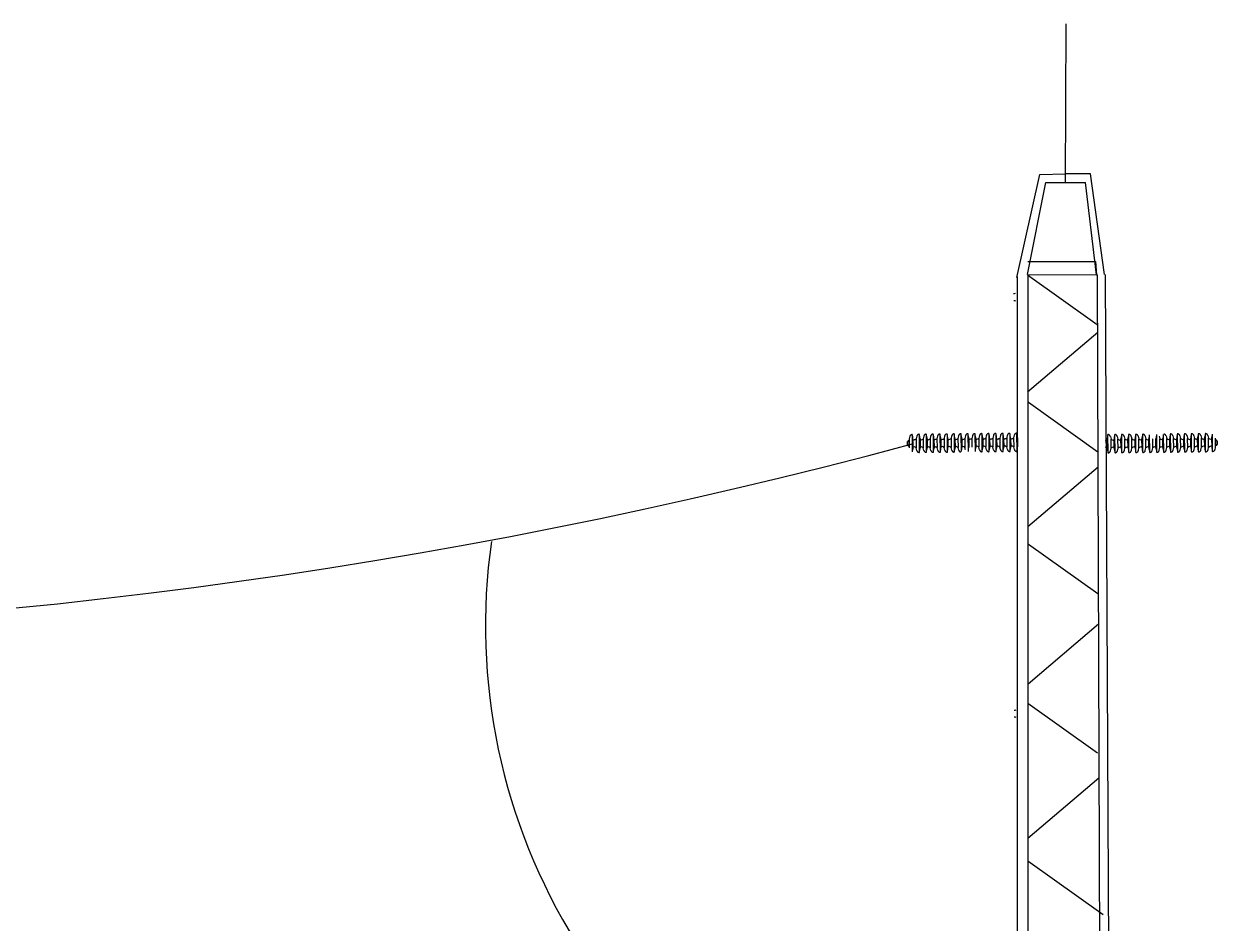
# Model space of a CAD drawing. Header units: inches. Extents: x 29.6 to 118, y -14.2 to 43.7.
# Drawn here: x 61.81 to 72.87, y 17.85 to 26.19 of the extents above; entities that cross this region are included whole.
import ezdxf

# ---------------------------------------------------------------- set-up
doc = ezdxf.new("R2010")
doc.units = ezdxf.units.IN
doc.header["$MEASUREMENT"] = 0
doc.linetypes.add('DASHED', pattern=[0.75, 0.5, -0.25])
doc.layers.add('DIM', color=2, linetype='Continuous')
doc.layers.add('referencia', color=2, linetype='Continuous')

msp = doc.modelspace()

# ---------------------------------------------------------------- linework, layer by layer
at = {"color": 2, "linetype": 'DASHED'}
for p, q in [((70.02141, 22.36883), (70.01593, 22.3442)), ((70.04848, 22.22358), (70.04687, 22.38254)), ((70.0482, 22.36846), (70.04701, 22.36845)), ((70.0507, 22.23887), (70.04939, 22.36729)), ((70.05069, 22.3564), (70.0495, 22.35639)), ((70.05294, 22.25098), (70.05189, 22.35523)), ((70.08654, 22.36859), (70.08105, 22.34396)), ((70.11361, 22.22333), (70.112, 22.38229)), ((70.11332, 22.36822), (70.11214, 22.3682)), ((70.11582, 22.23863), (70.11452, 22.36704)), ((70.11581, 22.35615), (70.11463, 22.35614)), ((70.15165, 22.3692), (70.14617, 22.34457)), ((70.17873, 22.22394), (70.17711, 22.3829)), ((70.17844, 22.36883), (70.17726, 22.36882)), ((70.18094, 22.23924), (70.17964, 22.36766)), ((70.18093, 22.35676), (70.17975, 22.35675)), ((70.21583, 22.3699), (70.21034, 22.34527)), ((70.2429, 22.22464), (70.24129, 22.3836)), ((70.24261, 22.36953), (70.24143, 22.36952)), ((70.24511, 22.23994), (70.24381, 22.36835)), ((70.2451, 22.35746), (70.24392, 22.35745)), ((70.28, 22.37055), (70.27452, 22.34592)), ((70.30707, 22.22529), (70.30546, 22.38425)), ((70.30679, 22.37018), (70.3056, 22.37017)), ((70.30929, 22.24059), (70.30798, 22.36901)), ((70.30928, 22.35811), (70.30809, 22.3581)), ((70.34512, 22.37121), (70.33963, 22.34658)), ((70.37219, 22.22595), (70.37058, 22.38491)), ((70.3719, 22.37084), (70.37072, 22.37083)), ((70.3744, 22.24125), (70.3731, 22.36967)), ((70.3744, 22.35878), (70.37321, 22.35876)), ((70.41023, 22.37182), (70.40475, 22.34719)), ((70.43731, 22.22657), (70.43569, 22.38552)), ((70.43702, 22.37145), (70.43584, 22.37144)), ((70.43952, 22.24186), (70.43822, 22.37028)), ((70.43951, 22.35939), (70.43833, 22.35938)), ((70.47441, 22.37252), (70.46892, 22.34789)), ((70.50148, 22.22727), (70.49987, 22.38622)), ((70.50119, 22.37215), (70.50001, 22.37214)), ((70.50369, 22.24256), (70.50239, 22.37098)), ((70.50369, 22.36009), (70.5025, 22.36008)), ((70.53858, 22.37317), (70.5331, 22.34854)), ((70.56565, 22.22792), (70.56404, 22.38688)), ((70.56537, 22.3728), (70.56418, 22.37279)), ((70.56787, 22.24321), (70.56656, 22.37163)), ((70.56786, 22.36074), (70.56667, 22.36073)), ((70.6037, 22.37379), (70.59821, 22.34915)), ((70.63077, 22.22853), (70.62916, 22.38749)), ((70.63048, 22.37341), (70.6293, 22.3734)), ((70.63298, 22.24382), (70.63168, 22.37224)), ((70.63298, 22.36135), (70.63179, 22.36134)), ((70.66787, 22.37449), (70.66239, 22.34985)), ((70.69494, 22.22923), (70.69333, 22.38819)), ((70.69466, 22.37411), (70.69347, 22.3741)), ((70.69716, 22.24452), (70.69585, 22.37294)), ((70.69715, 22.36205), (70.69596, 22.36204)), ((70.73204, 22.37514), (70.72656, 22.3505)), ((70.75912, 22.22988), (70.7575, 22.38884)), ((70.75883, 22.37476), (70.75765, 22.37475)), ((70.76133, 22.24517), (70.76003, 22.37359)), ((70.76132, 22.3627), (70.76014, 22.36269)), ((70.79716, 22.3758), (70.79168, 22.35116)), ((70.82423, 22.23054), (70.82262, 22.3895)), ((70.82395, 22.37542), (70.82276, 22.37541)), ((70.82645, 22.24583), (70.82514, 22.37425)), ((70.82644, 22.36336), (70.82525, 22.36335)), ((70.86228, 22.37641), (70.85679, 22.35178)), ((70.88935, 22.23115), (70.88774, 22.39011)), ((70.88906, 22.37604), (70.88788, 22.37602)), ((70.89156, 22.24645), (70.89026, 22.37486)), ((70.89156, 22.36397), (70.89037, 22.36396)), ((70.92645, 22.37711), (70.92097, 22.35248)), ((70.92097, 22.35248), (70.92181, 22.26955)), ((70.95352, 22.23185), (70.95191, 22.39081)), ((70.95324, 22.37674), (70.95205, 22.37672)), ((70.95574, 22.24715), (70.95443, 22.37556)), ((70.95573, 22.36467), (70.95454, 22.36466)), ((70.99062, 22.37776), (70.98514, 22.35313)), ((70.98514, 22.35313), (70.98598, 22.2702)), ((71.0177, 22.2325), (71.01608, 22.39146)), ((71.01741, 22.37739), (71.01623, 22.37738)), ((71.01991, 22.2478), (71.01861, 22.37621)), ((71.0199, 22.36532), (71.01872, 22.36531)), ((71.02122, 22.35259), (71.02206, 22.26966)), ((71.85338, 22.35269), (71.85457, 22.3527)), ((71.85445, 22.3636), (71.85576, 22.23518)), ((71.85563, 22.3648), (71.85681, 22.36481)), ((71.85667, 22.3789), (71.85828, 22.21994)), ((71.8824, 22.36571), (71.88838, 22.3412)), ((71.91755, 22.35334), (71.91874, 22.35335)), ((71.91863, 22.36425), (71.91993, 22.23583)), ((71.9198, 22.36545), (71.92099, 22.36546)), ((71.92084, 22.37955), (71.92246, 22.22059)), ((71.94657, 22.36636), (71.95256, 22.34185)), ((71.98173, 22.35404), (71.98291, 22.35405)), ((71.9828, 22.36495), (71.9841, 22.23653)), ((71.98397, 22.36615), (71.98516, 22.36616)), ((71.98502, 22.38025), (71.98663, 22.22129)), ((72.01075, 22.36706), (72.01673, 22.34255)), ((72.04684, 22.35465), (72.04803, 22.35466)), ((72.04792, 22.36556), (72.04922, 22.23715)), ((72.04909, 22.36676), (72.05028, 22.36677)), ((72.05013, 22.38086), (72.05175, 22.2219)), ((72.07586, 22.36768), (72.08185, 22.34316)), ((72.11196, 22.35531), (72.11315, 22.35532)), ((72.11304, 22.36622), (72.11434, 22.23781)), ((72.11421, 22.36742), (72.11539, 22.36743)), ((72.11525, 22.38152), (72.11686, 22.22256)), ((72.14098, 22.36834), (72.14696, 22.34382)), ((72.17613, 22.35596), (72.17732, 22.35597)), ((72.17721, 22.36688), (72.17851, 22.23846)), ((72.17838, 22.36807), (72.17957, 22.36808)), ((72.17942, 22.38217), (72.18104, 22.22321)), ((72.20515, 22.36899), (72.21114, 22.34447)), ((72.24138, 22.36758), (72.24268, 22.23916)), ((72.2436, 22.38287), (72.24521, 22.22391)), ((72.3065, 22.36819), (72.3078, 22.23977)), ((72.30871, 22.38348), (72.31033, 22.22452)), ((72.33444, 22.3703), (72.34043, 22.34578)), ((72.3696, 22.35792), (72.37078, 22.35794)), ((72.37067, 22.36884), (72.37197, 22.24042)), ((72.37184, 22.37003), (72.37303, 22.37005)), ((72.37289, 22.38413), (72.3745, 22.22517)), ((72.39862, 22.37095), (72.4046, 22.34643)), ((72.43377, 22.35862), (72.43496, 22.35864)), ((72.43484, 22.36954), (72.43615, 22.24112)), ((72.43602, 22.37073), (72.4372, 22.37075)), ((72.43706, 22.38483), (72.43867, 22.22587)), ((72.46279, 22.37165), (72.46877, 22.34713)), ((72.49889, 22.35923), (72.50007, 22.35925)), ((72.49996, 22.37015), (72.50126, 22.24173)), ((72.50113, 22.37135), (72.50232, 22.37136)), ((72.50218, 22.38544), (72.50379, 22.22649)), ((72.52791, 22.37226), (72.53389, 22.34775)), ((72.564, 22.3599), (72.56519, 22.35991)), ((72.56508, 22.37081), (72.56638, 22.24239)), ((72.56625, 22.37201), (72.56744, 22.37202)), ((72.56729, 22.3861), (72.56891, 22.22715)), ((72.59302, 22.37292), (72.59901, 22.34841)), ((72.62818, 22.36055), (72.62936, 22.36056)), ((72.62925, 22.37146), (72.63056, 22.24304)), ((72.63042, 22.37266), (72.63161, 22.37267)), ((72.63147, 22.38676), (72.63308, 22.2278)), ((72.6572, 22.37357), (72.66318, 22.34906)), ((72.69235, 22.36125), (72.69354, 22.36126)), ((72.69343, 22.37216), (72.69473, 22.24374)), ((72.6946, 22.37336), (72.69578, 22.37337)), ((72.69564, 22.38746), (72.69725, 22.2285)), ((72.72137, 22.37427), (72.72735, 22.34976)), ((72.75747, 22.36186), (72.75865, 22.36187)), ((72.75854, 22.37277), (72.75985, 22.24436)), ((72.75971, 22.37397), (72.7609, 22.37398)), ((72.76076, 22.38807), (72.76237, 22.22911)), ((72.78649, 22.37488), (72.79247, 22.35037)), ((72.82142, 22.36041), (72.82248, 22.25617)), ((72.82367, 22.37253), (72.82497, 22.24411)), ((72.82588, 22.38782), (72.8275, 22.22886)), ((70.00231, 22.28818), (70.002, 22.31882)), ((70.01593, 22.3442), (70.01677, 22.26128)), ((70.01649, 22.28833), (70.01618, 22.31897)), ((70.05257, 22.28779), (70.05226, 22.31842)), ((70.08105, 22.34396), (70.08189, 22.26103)), ((70.08788, 22.23651), (70.08189, 22.26103)), ((70.1169, 22.24954), (70.11571, 22.24953)), ((70.11713, 22.34341), (70.11797, 22.26049)), ((70.1177, 22.28754), (70.11738, 22.31818)), ((70.14617, 22.34457), (70.14701, 22.26164)), ((70.15299, 22.23713), (70.14701, 22.26164)), ((70.18201, 22.25015), (70.18083, 22.25014)), ((70.18225, 22.34403), (70.18309, 22.2611)), ((70.18281, 22.28815), (70.1825, 22.31879)), ((70.21034, 22.34527), (70.21119, 22.26234)), ((70.21717, 22.23783), (70.21119, 22.26234)), ((70.24619, 22.25085), (70.245, 22.25084)), ((70.24642, 22.34473), (70.24726, 22.2618)), ((70.24699, 22.28885), (70.24667, 22.31949)), ((70.27452, 22.34592), (70.27536, 22.26299)), ((70.28134, 22.23848), (70.27536, 22.26299)), ((70.31036, 22.2515), (70.30918, 22.25149)), ((70.31059, 22.34538), (70.31143, 22.26245)), ((70.31116, 22.2895), (70.31085, 22.32014)), ((70.33963, 22.34658), (70.34048, 22.26365)), ((70.34646, 22.23914), (70.34048, 22.26365)), ((70.37548, 22.25216), (70.37429, 22.25215)), ((70.37571, 22.34604), (70.37655, 22.26311)), ((70.37628, 22.29016), (70.37597, 22.3208)), ((70.40475, 22.34719), (70.40559, 22.26426)), ((70.41157, 22.23975), (70.40559, 22.26426)), ((70.44059, 22.25278), (70.43941, 22.25276)), ((70.44083, 22.34665), (70.44167, 22.26372)), ((70.44139, 22.29077), (70.44108, 22.32141)), ((70.46892, 22.34789), (70.46977, 22.26496)), ((70.47575, 22.24045), (70.46977, 22.26496)), ((70.50477, 22.25348), (70.50358, 22.25346)), ((70.505, 22.34735), (70.50584, 22.26442)), ((70.50557, 22.29147), (70.50526, 22.32211)), ((70.5331, 22.34854), (70.53394, 22.26562)), ((70.53992, 22.2411), (70.53394, 22.26562)), ((70.56917, 22.348), (70.57001, 22.26507)), ((70.56974, 22.29212), (70.56943, 22.32276)), ((70.59821, 22.34915), (70.59906, 22.26623)), ((70.63429, 22.34861), (70.63513, 22.26569)), ((70.63486, 22.29274), (70.63455, 22.32338)), ((70.66239, 22.34985), (70.66323, 22.26693)), ((70.66921, 22.24241), (70.66323, 22.26693)), ((70.69598, 22.24333), (70.6948, 22.24331)), ((70.69823, 22.25544), (70.69705, 22.25543)), ((70.69846, 22.34931), (70.6993, 22.26638)), ((70.69903, 22.29344), (70.69872, 22.32408)), ((70.72656, 22.3505), (70.7274, 22.26758)), ((70.73338, 22.24306), (70.7274, 22.26758)), ((70.76016, 22.24398), (70.75897, 22.24397)), ((70.7624, 22.25609), (70.76122, 22.25608)), ((70.76264, 22.34996), (70.76348, 22.26704)), ((70.7632, 22.29409), (70.76289, 22.32473)), ((70.79168, 22.35116), (70.79252, 22.26824)), ((70.7985, 22.24372), (70.79252, 22.26824)), ((70.82527, 22.24464), (70.82409, 22.24463)), ((70.82752, 22.25675), (70.82634, 22.25674)), ((70.82775, 22.35062), (70.82859, 22.2677)), ((70.82832, 22.29475), (70.82801, 22.32539)), ((70.85679, 22.35178), (70.85764, 22.26885)), ((70.86362, 22.24433), (70.85764, 22.26885)), ((70.89039, 22.24525), (70.88921, 22.24524)), ((70.89264, 22.25736), (70.89145, 22.25735)), ((70.89287, 22.35123), (70.89371, 22.26831)), ((70.89344, 22.29536), (70.89313, 22.326)), ((70.92779, 22.24503), (70.92181, 22.26955)), ((70.95456, 22.24595), (70.95338, 22.24594)), ((70.95681, 22.25806), (70.95563, 22.25805)), ((70.95704, 22.35193), (70.95788, 22.26901)), ((70.95761, 22.29606), (70.9573, 22.3267)), ((70.99196, 22.24569), (70.98598, 22.2702)), ((71.01874, 22.2466), (71.01755, 22.24659)), ((71.02098, 22.25871), (71.0198, 22.2587)), ((71.02178, 22.29671), (71.02147, 22.32735)), ((71.85315, 22.25881), (71.85231, 22.34174)), ((71.85258, 22.31469), (71.85289, 22.28405)), ((71.85446, 22.24607), (71.85565, 22.24609)), ((71.88374, 22.23364), (71.88922, 22.25827)), ((71.88922, 22.25827), (71.88838, 22.3412)), ((71.91732, 22.25946), (71.91648, 22.34239)), ((71.91675, 22.31534), (71.91707, 22.2847)), ((71.91864, 22.24673), (71.91982, 22.24674)), ((71.94791, 22.23429), (71.9534, 22.25892)), ((71.9534, 22.25892), (71.95256, 22.34185)), ((71.98149, 22.26016), (71.98065, 22.34309)), ((71.98093, 22.31604), (71.98124, 22.2854)), ((71.98281, 22.24743), (71.98399, 22.24744)), ((72.01209, 22.23499), (72.01757, 22.25962)), ((72.01757, 22.25962), (72.01673, 22.34255)), ((72.04661, 22.26078), (72.04577, 22.3437)), ((72.04605, 22.31665), (72.04636, 22.28601)), ((72.04793, 22.24804), (72.04911, 22.24805)), ((72.0772, 22.2356), (72.08269, 22.26023)), ((72.08269, 22.26023), (72.08185, 22.34316)), ((72.11173, 22.26144), (72.11089, 22.34436)), ((72.11116, 22.31731), (72.11147, 22.28667)), ((72.11304, 22.2487), (72.11423, 22.24871)), ((72.14232, 22.23626), (72.1478, 22.26089)), ((72.1478, 22.26089), (72.14696, 22.34382)), ((72.1759, 22.26209), (72.17506, 22.34501)), ((72.17534, 22.31796), (72.17565, 22.28732)), ((72.17722, 22.24935), (72.1784, 22.24936)), ((72.20649, 22.23691), (72.21198, 22.26155)), ((72.21198, 22.26155), (72.21114, 22.34447)), ((72.24007, 22.26279), (72.23923, 22.34571)), ((72.23951, 22.31866), (72.23982, 22.28802)), ((72.24139, 22.25005), (72.24257, 22.25006)), ((72.27067, 22.23761), (72.27615, 22.26224)), ((72.27615, 22.26224), (72.27531, 22.34517)), ((72.30519, 22.2634), (72.30435, 22.34633)), ((72.30463, 22.31927), (72.30494, 22.28863)), ((72.30651, 22.25066), (72.30769, 22.25067)), ((72.33578, 22.23823), (72.34127, 22.26286)), ((72.34127, 22.26286), (72.34043, 22.34578)), ((72.36937, 22.26405), (72.36852, 22.34698)), ((72.3688, 22.31992), (72.36911, 22.28929)), ((72.37068, 22.25131), (72.37186, 22.25132)), ((72.39996, 22.23888), (72.40544, 22.26351)), ((72.40544, 22.26351), (72.4046, 22.34643)), ((72.43354, 22.26475), (72.4327, 22.34768)), ((72.43297, 22.32062), (72.43328, 22.28999)), ((72.43485, 22.25201), (72.43604, 22.25202)), ((72.46413, 22.23958), (72.46961, 22.26421)), ((72.46961, 22.26421), (72.46877, 22.34713)), ((72.49866, 22.26536), (72.49781, 22.34829)), ((72.49809, 22.32124), (72.4984, 22.2906)), ((72.49997, 22.25262), (72.50115, 22.25263)), ((72.52925, 22.24019), (72.53473, 22.26482)), ((72.53473, 22.26482), (72.53389, 22.34775)), ((72.56377, 22.26602), (72.56293, 22.34895)), ((72.56321, 22.3219), (72.56352, 22.29126)), ((72.56509, 22.25328), (72.56627, 22.2533)), ((72.59436, 22.24085), (72.59985, 22.26548)), ((72.59985, 22.26548), (72.59901, 22.34841)), ((72.62795, 22.26667), (72.6271, 22.3496)), ((72.62738, 22.32255), (72.62769, 22.29191)), ((72.62926, 22.25393), (72.63044, 22.25395)), ((72.63175, 22.24187), (72.63294, 22.24188)), ((72.65854, 22.2415), (72.66402, 22.26613)), ((72.66402, 22.26613), (72.66318, 22.34906)), ((72.69212, 22.26737), (72.69128, 22.3503)), ((72.69155, 22.32325), (72.69186, 22.29261)), ((72.69343, 22.25463), (72.69462, 22.25465)), ((72.69592, 22.24257), (72.69711, 22.24258)), ((72.72271, 22.2422), (72.72819, 22.26683)), ((72.72819, 22.26683), (72.72735, 22.34976)), ((72.75724, 22.26798), (72.75639, 22.35091)), ((72.75667, 22.32386), (72.75698, 22.29322)), ((72.75855, 22.25525), (72.75973, 22.25526)), ((72.76104, 22.24318), (72.76223, 22.24319)), ((72.78783, 22.24281), (72.79331, 22.26744)), ((72.79331, 22.26744), (72.79247, 22.35037)), ((72.82179, 22.32361), (72.82211, 22.29297)), ((72.82368, 22.255), (72.82486, 22.25501)), ((72.82617, 22.24294), (72.82735, 22.24295)), ((72.85295, 22.24256), (72.85844, 22.2672)), ((72.85844, 22.2672), (72.8576, 22.35012)), ((72.85787, 22.32307), (72.85818, 22.29243)), ((72.87205, 22.32321), (72.87236, 22.29258)), ((70.11465, 22.23743), (70.11346, 22.23742)), ((70.17977, 22.23804), (70.17858, 22.23803)), ((70.24394, 22.23874), (70.24276, 22.23873)), ((70.30811, 22.23939), (70.30693, 22.23938)), ((70.37323, 22.24005), (70.37205, 22.24004)), ((70.43835, 22.24066), (70.43716, 22.24065)), ((70.50252, 22.24136), (70.50134, 22.24135)), ((71.85695, 22.23401), (71.85814, 22.23402)), ((71.92113, 22.23466), (71.92231, 22.23467)), ((71.9853, 22.23536), (71.98649, 22.23537)), ((72.05042, 22.23597), (72.0516, 22.23599)), ((72.11553, 22.23663), (72.11672, 22.23665)), ((72.17971, 22.23729), (72.18089, 22.2373)), ((72.24388, 22.23798), (72.24507, 22.238)), ((72.309, 22.2386), (72.31018, 22.23861)), ((72.37317, 22.23925), (72.37436, 22.23926)), ((72.43734, 22.23995), (72.43853, 22.23996)), ((72.50246, 22.24056), (72.50365, 22.24057)), ((72.56758, 22.24122), (72.56876, 22.24123))]:
    msp.add_line(p, q, dxfattribs=at)
at = {"color": 2}
for p, q in [((70.11713, 22.34341), (70.11701, 22.35498)), ((70.18225, 22.34403), (70.18213, 22.35559)), ((70.24642, 22.34473), (70.2463, 22.35629)), ((70.31059, 22.34538), (70.31047, 22.35694)), ((70.37571, 22.34604), (70.37559, 22.3576)), ((70.44083, 22.34665), (70.44071, 22.35821)), ((70.505, 22.34735), (70.50488, 22.35891)), ((70.56917, 22.348), (70.56906, 22.35957)), ((70.63429, 22.34861), (70.63417, 22.36018)), ((70.69846, 22.34931), (70.69835, 22.36088)), ((70.76264, 22.34996), (70.76252, 22.36153)), ((70.82775, 22.35062), (70.82764, 22.36219)), ((70.89287, 22.35123), (70.89275, 22.3628)), ((70.95704, 22.35193), (70.95693, 22.3635)), ((71.02122, 22.35259), (71.0211, 22.36415)), ((71.98055, 22.35284), (71.98065, 22.34309)), ((72.04567, 22.35345), (72.04577, 22.3437)), ((72.11079, 22.35411), (72.11089, 22.34436)), ((72.17496, 22.35476), (72.17506, 22.34501)), ((72.23913, 22.35546), (72.23923, 22.34571)), ((72.36843, 22.35673), (72.36852, 22.34698)), ((72.4326, 22.35743), (72.4327, 22.34768)), ((72.49772, 22.35804), (72.49781, 22.34829)), ((72.56283, 22.3587), (72.56293, 22.34895)), ((72.62701, 22.35935), (72.6271, 22.3496)), ((72.69118, 22.36005), (72.69128, 22.3503)), ((72.7563, 22.36066), (72.75639, 22.35091)), ((70.06103, 22.33482), (70.08144, 22.34567)), ((70.11807, 22.25074), (70.11797, 22.26049)), ((70.18319, 22.25135), (70.18309, 22.2611)), ((70.24736, 22.25205), (70.24726, 22.2618)), ((70.31153, 22.2527), (70.31143, 22.26245)), ((70.37665, 22.25336), (70.37655, 22.26311)), ((70.44177, 22.25397), (70.44167, 22.26372)), ((70.50594, 22.25467), (70.50584, 22.26442)), ((70.63523, 22.25593), (70.63513, 22.26569)), ((70.6994, 22.25663), (70.6993, 22.26638)), ((70.76358, 22.25729), (70.76348, 22.26704)), ((70.82869, 22.25795), (70.82859, 22.2677)), ((70.89381, 22.25856), (70.89371, 22.26831)), ((70.95798, 22.25926), (70.95788, 22.26901)), ((71.02216, 22.25991), (71.02206, 22.26966)), ((71.85221, 22.35149), (71.85231, 22.34174)), ((71.85315, 22.25881), (71.85327, 22.24725)), ((71.91638, 22.35214), (71.91648, 22.34239)), ((71.91732, 22.25946), (71.91744, 22.2479)), ((71.98149, 22.26016), (71.98161, 22.2486)), ((72.04661, 22.26078), (72.04673, 22.24921)), ((72.11173, 22.26144), (72.11185, 22.24987)), ((72.1759, 22.26209), (72.17602, 22.25052)), ((72.24007, 22.26279), (72.24019, 22.25122)), ((72.30519, 22.2634), (72.30531, 22.25183)), ((72.36937, 22.26405), (72.36948, 22.25248)), ((72.43354, 22.26475), (72.43366, 22.25318)), ((72.49866, 22.26536), (72.49877, 22.2538)), ((72.56377, 22.26602), (72.56389, 22.25446)), ((72.62795, 22.26667), (72.62806, 22.25511)), ((72.69212, 22.26737), (72.69224, 22.25581)), ((72.75724, 22.26798), (72.75735, 22.25642)), ((72.81333, 22.27658), (72.79293, 22.26573))]:
    msp.add_line(p, q, dxfattribs=at)
for points in [[(70.01377, 22.28168), (70.01662, 22.27632)], [(72.8606, 22.32972), (72.85775, 22.33508)]]:
    msp.add_lwpolyline(points, dxfattribs=at)
for centre, radius, start, end in [((70.99187, 23.71226), 0.02112, 252.329705, 303.702541), ((70.99296, 23.60505), 0.02112, 57.459927, 108.832763), ((70.91021, 22.35984), 0.01304, 273.806909, 325.623539), ((70.97438, 22.36049), 0.01304, 273.806909, 325.623539), ((70.05944, 22.35588), 0.02112, 249.612567, 303.702541), ((70.06053, 22.24867), 0.02112, 57.459927, 111.549901), ((70.07029, 22.35132), 0.01304, 273.806909, 325.623539), ((70.07129, 22.25345), 0.01304, 35.538928, 87.355559), ((70.12455, 22.35654), 0.02112, 249.612567, 303.702541), ((70.12564, 22.24933), 0.02112, 57.459927, 111.549901), ((70.13541, 22.35198), 0.01304, 273.806909, 325.623539), ((70.1364, 22.25411), 0.01304, 35.538928, 87.355559), ((70.18873, 22.35719), 0.02112, 252.329705, 303.702541), ((70.18982, 22.24998), 0.02112, 57.459927, 108.832763), ((70.19958, 22.35263), 0.01304, 273.806909, 325.623539), ((70.20058, 22.25476), 0.01304, 35.538928, 87.355559), ((70.2529, 22.35784), 0.02112, 252.329705, 303.702541), ((70.25399, 22.25063), 0.02112, 57.459927, 108.832763), ((70.26376, 22.35328), 0.01304, 273.806909, 325.623539), ((70.26475, 22.25541), 0.01304, 35.538928, 87.355559), ((70.31802, 22.3585), 0.02112, 249.612567, 303.702541), ((70.31911, 22.25129), 0.02112, 57.459927, 111.549901), ((70.32887, 22.35394), 0.01304, 273.806909, 325.623539), ((70.32987, 22.25607), 0.01304, 35.538928, 87.355559), ((70.38314, 22.35916), 0.02112, 249.612567, 303.702541), ((70.38422, 22.25195), 0.02112, 57.459927, 111.549901), ((70.39399, 22.3546), 0.01304, 273.806909, 325.623539), ((70.39498, 22.25673), 0.01304, 35.538928, 87.355559), ((70.44731, 22.35982), 0.02112, 252.329705, 303.702541), ((70.4484, 22.2526), 0.02112, 57.459927, 108.832763), ((70.45816, 22.35525), 0.01304, 273.806909, 325.623539), ((70.45916, 22.25739), 0.01304, 35.538928, 87.355559), ((70.51148, 22.36047), 0.02112, 252.329705, 303.702541), ((70.51257, 22.25325), 0.02112, 57.459927, 108.832763), ((70.52234, 22.3559), 0.01304, 273.806909, 325.623539), ((70.52333, 22.25804), 0.01304, 35.538928, 87.355559), ((70.5766, 22.36113), 0.02112, 249.612567, 303.702541), ((70.58745, 22.35656), 0.01304, 273.806909, 325.623539), ((70.64077, 22.36178), 0.02112, 252.329705, 303.702541), ((70.64186, 22.25457), 0.02112, 57.459927, 108.832763), ((70.65163, 22.35721), 0.01304, 273.806909, 325.623539), ((70.65262, 22.25935), 0.01304, 35.538928, 87.355559), ((70.70495, 22.36243), 0.02112, 252.329705, 303.702541), ((70.70603, 22.25522), 0.02112, 57.459927, 108.832763), ((70.7158, 22.35787), 0.01304, 273.806909, 325.623539), ((70.71679, 22.26), 0.01304, 35.538928, 87.355559), ((70.77006, 22.36309), 0.02112, 249.612567, 303.702541), ((70.77115, 22.25588), 0.02112, 57.459927, 111.549901), ((70.78092, 22.35853), 0.01304, 273.806909, 325.623539), ((70.78191, 22.26066), 0.01304, 35.538928, 87.355559), ((70.83518, 22.36375), 0.02112, 249.612567, 303.702541), ((70.83627, 22.25654), 0.02112, 57.459927, 111.549901), ((70.84603, 22.35919), 0.01304, 273.806909, 325.623539), ((70.84703, 22.26132), 0.01304, 35.538928, 87.355559), ((70.89935, 22.3644), 0.02112, 252.329705, 303.702541), ((70.90044, 22.25719), 0.02112, 57.459927, 108.832763), ((70.9112, 22.26197), 0.01304, 35.538928, 87.355559), ((70.96353, 22.36505), 0.02112, 252.329705, 303.702541), ((70.96461, 22.25784), 0.02112, 57.459927, 108.832763), ((70.97537, 22.26262), 0.01304, 35.538928, 87.355559), ((71.84558, 22.35291), 0.02112, 237.459927, 288.832763), ((71.84667, 22.24569), 0.02112, 72.329705, 123.702541), ((71.89899, 22.34878), 0.01304, 215.538928, 267.355559), ((71.89998, 22.25091), 0.01304, 93.806909, 145.623539), ((71.90975, 22.35356), 0.02112, 237.459927, 288.832763), ((71.91084, 22.24635), 0.02112, 72.329705, 123.702541), ((71.96316, 22.34943), 0.01304, 215.538928, 267.355559), ((71.96416, 22.25156), 0.01304, 93.806909, 145.623539), ((71.97392, 22.35421), 0.02112, 237.459927, 288.832763), ((71.97501, 22.247), 0.02112, 72.329705, 123.702541), ((72.02734, 22.35008), 0.01304, 215.538928, 267.355559), ((72.02833, 22.25221), 0.01304, 93.806909, 145.623539), ((72.0381, 22.35486), 0.02112, 237.459927, 291.549901), ((72.03919, 22.24765), 0.02112, 69.612567, 123.702541), ((72.09245, 22.35074), 0.01304, 215.538928, 267.355559), ((72.09345, 22.25287), 0.01304, 93.806909, 145.623539), ((72.10321, 22.35552), 0.02112, 237.459927, 291.549901), ((72.1043, 22.24831), 0.02112, 69.612567, 123.702541), ((72.15757, 22.3514), 0.01304, 215.538928, 267.355559), ((72.15856, 22.25353), 0.01304, 93.806909, 145.623539), ((72.16833, 22.35618), 0.02112, 237.459927, 288.832763), ((72.16942, 22.24897), 0.02112, 72.329705, 123.702541), ((72.22174, 22.35205), 0.01304, 215.538928, 267.355559), ((72.22274, 22.25418), 0.01304, 93.806909, 145.623539), ((72.23251, 22.35683), 0.02112, 237.459927, 288.832763), ((72.23359, 22.24962), 0.02112, 72.329705, 123.702541), ((72.28691, 22.25483), 0.01304, 93.806909, 145.623539), ((72.29777, 22.25027), 0.02112, 69.612567, 123.702541), ((72.35103, 22.35336), 0.01304, 215.538928, 267.355559), ((72.35203, 22.2555), 0.01304, 93.806909, 145.623539), ((72.3618, 22.35814), 0.02112, 237.459927, 288.832763), ((72.36288, 22.25093), 0.02112, 72.329705, 123.702541), ((72.41521, 22.35401), 0.01304, 215.538928, 267.355559), ((72.4162, 22.25615), 0.01304, 93.806909, 145.623539), ((72.42597, 22.3588), 0.02112, 237.459927, 288.832763), ((72.42706, 22.25158), 0.02112, 72.329705, 123.702541), ((72.47938, 22.35466), 0.01304, 215.538928, 267.355559), ((72.48037, 22.2568), 0.01304, 93.806909, 145.623539), ((72.49014, 22.35945), 0.02112, 237.459927, 291.549901), ((72.49123, 22.25223), 0.02112, 69.612567, 123.702541), ((72.5445, 22.35532), 0.01304, 215.538928, 267.355559), ((72.54549, 22.25746), 0.01304, 93.806909, 145.623539), ((72.55526, 22.36011), 0.02112, 237.459927, 291.549901), ((72.55635, 22.25289), 0.02112, 69.612567, 123.702541), ((72.60962, 22.35598), 0.01304, 215.538928, 267.355559), ((72.61061, 22.25812), 0.01304, 93.806909, 145.623539), ((72.62038, 22.36077), 0.02112, 237.459927, 288.832763), ((72.62146, 22.25355), 0.02112, 72.329705, 123.702541), ((72.67379, 22.35664), 0.01304, 215.538928, 267.355559), ((72.67478, 22.25877), 0.01304, 93.806909, 145.623539), ((72.68455, 22.36142), 0.02112, 237.459927, 288.832763), ((72.68564, 22.25421), 0.02112, 72.329705, 123.702541), ((72.73796, 22.35729), 0.01304, 215.538928, 267.355559), ((72.73895, 22.25942), 0.01304, 93.806909, 145.623539), ((72.74872, 22.36207), 0.02112, 237.459927, 291.549901), ((72.74981, 22.25486), 0.02112, 69.612567, 123.702541), ((72.80308, 22.35795), 0.01304, 215.538928, 267.355559), ((72.80407, 22.26008), 0.01304, 93.806909, 145.623539), ((72.81384, 22.36273), 0.02112, 237.459927, 291.549901), ((72.81493, 22.25552), 0.02112, 69.612567, 123.702541), ((70.99672, 19.84947), 0.02112, 252.329705, 303.702541), ((70.9978, 19.74225), 0.02112, 57.459927, 108.832763)]:
    msp.add_arc(centre, radius, start, end, dxfattribs=at)
at = {"color": 2, "linetype": 'DASHED'}
for centre, radius, start, end in [((70.04631, 22.35437), 0.0288, 99.645994, 149.846963), ((70.04402, 22.37875), 0.00474, 25.556111, 122.274028), ((70.04821, 22.36728), 0.00118, 0.581234, 90.581234), ((70.0507, 22.35521), 0.00118, 0.581234, 90.581234), ((70.10966, 22.36344), 0.02369, 97.299151, 167.451214), ((70.10726, 22.38224), 0.00474, 0.581234, 97.299151), ((70.11333, 22.36703), 0.00118, 0.581234, 90.581234), ((70.11583, 22.35497), 0.00118, 0.581234, 90.581234), ((70.17478, 22.36405), 0.02369, 97.299151, 167.451214), ((70.17237, 22.38285), 0.00474, 0.581234, 97.299151), ((70.17845, 22.36764), 0.00118, 0.581234, 90.581234), ((70.18094, 22.35558), 0.00118, 0.581234, 90.581234), ((70.23896, 22.36475), 0.02369, 97.299151, 167.451214), ((70.23655, 22.38355), 0.00474, 0.581234, 97.299151), ((70.24262, 22.36834), 0.00118, 0.581234, 90.581234), ((70.24512, 22.35628), 0.00118, 0.581234, 90.581234), ((70.30313, 22.3654), 0.02369, 97.299151, 167.451214), ((70.30072, 22.3842), 0.00474, 0.581234, 97.299151), ((70.3068, 22.36899), 0.00118, 0.581234, 90.581234), ((70.30929, 22.35693), 0.00118, 0.581234, 90.581234), ((70.36825, 22.36606), 0.02369, 97.299151, 167.451214), ((70.36584, 22.38486), 0.00474, 0.581234, 97.299151), ((70.37192, 22.36965), 0.00118, 0.581234, 90.581234), ((70.37441, 22.35759), 0.00118, 0.581234, 90.581234), ((70.43336, 22.36667), 0.02369, 97.299151, 167.451214), ((70.43095, 22.38548), 0.00474, 0.581234, 97.299151), ((70.43703, 22.37027), 0.00118, 0.581234, 90.581234), ((70.43952, 22.3582), 0.00118, 0.581234, 90.581234), ((70.49754, 22.36737), 0.02369, 97.299151, 167.451214), ((70.49513, 22.38618), 0.00474, 0.581234, 97.299151), ((70.50121, 22.37097), 0.00118, 0.581234, 90.581234), ((70.5037, 22.3589), 0.00118, 0.581234, 90.581234), ((70.56171, 22.36803), 0.02369, 97.299151, 167.451214), ((70.5593, 22.38683), 0.00474, 0.581234, 97.299151), ((70.56538, 22.37162), 0.00118, 0.581234, 90.581234), ((70.56787, 22.35955), 0.00118, 0.581234, 90.581234), ((70.62683, 22.36864), 0.02369, 97.299151, 167.451214), ((70.62442, 22.38744), 0.00474, 0.581234, 97.299151), ((70.6305, 22.37223), 0.00118, 0.581234, 90.581234), ((70.63299, 22.36017), 0.00118, 0.581234, 90.581234), ((70.691, 22.36934), 0.02369, 97.299151, 167.451214), ((70.68859, 22.38814), 0.00474, 0.581234, 97.299151), ((70.69467, 22.37293), 0.00118, 0.581234, 90.581234), ((70.69716, 22.36087), 0.00118, 0.581234, 90.581234), ((70.75517, 22.36999), 0.02369, 97.299151, 167.451214), ((70.75276, 22.38879), 0.00474, 0.581234, 97.299151), ((70.75884, 22.37358), 0.00118, 0.581234, 90.581234), ((70.76133, 22.36152), 0.00118, 0.581234, 90.581234), ((70.82029, 22.37065), 0.02369, 97.299151, 167.451214), ((70.81788, 22.38945), 0.00474, 0.581234, 97.299151), ((70.82396, 22.37424), 0.00118, 0.581234, 90.581234), ((70.82645, 22.36218), 0.00118, 0.581234, 90.581234), ((70.88541, 22.37126), 0.02369, 97.299151, 167.451214), ((70.883, 22.39006), 0.00474, 0.581234, 97.299151), ((70.88908, 22.37485), 0.00118, 0.581234, 90.581234), ((70.89157, 22.36279), 0.00118, 0.581234, 90.581234), ((70.94958, 22.37196), 0.02369, 97.299151, 167.451214), ((70.94717, 22.39076), 0.00474, 0.581234, 97.299151), ((70.95325, 22.37555), 0.00118, 0.581234, 90.581234), ((70.95574, 22.36349), 0.00118, 0.581234, 90.581234), ((71.01375, 22.37261), 0.02369, 97.299151, 167.451214), ((71.01134, 22.39141), 0.00474, 0.581234, 97.299151), ((71.01742, 22.3762), 0.00118, 0.581234, 90.581234), ((71.01991, 22.36414), 0.00118, 0.581234, 90.581234), ((71.85339, 22.3515), 0.00118, 90.581234, 180.581234), ((71.85564, 22.36361), 0.00118, 90.581234, 180.581234), ((71.86141, 22.37894), 0.00474, 83.863317, 180.581234), ((71.85938, 22.3601), 0.02369, 13.711253, 83.863317), ((71.91757, 22.35215), 0.00118, 90.581234, 180.581234), ((71.91981, 22.36426), 0.00118, 90.581234, 180.581234), ((71.92558, 22.37959), 0.00474, 83.863317, 180.581234), ((71.92356, 22.36075), 0.02369, 13.711253, 83.863317), ((71.98174, 22.35285), 0.00118, 90.581234, 180.581234), ((71.98399, 22.36496), 0.00118, 90.581234, 180.581234), ((71.98975, 22.38029), 0.00474, 83.863317, 180.581234), ((71.98773, 22.36145), 0.02369, 13.711253, 83.863317), ((72.04686, 22.35346), 0.00118, 90.581234, 180.581234), ((72.0491, 22.36558), 0.00118, 90.581234, 180.581234), ((72.05487, 22.38091), 0.00474, 83.863317, 180.581234), ((72.05285, 22.36206), 0.02369, 13.711253, 83.863317), ((72.11197, 22.35413), 0.00118, 90.581234, 180.581234), ((72.11422, 22.36624), 0.00118, 90.581234, 180.581234), ((72.11999, 22.38157), 0.00474, 83.863317, 180.581234), ((72.11796, 22.36272), 0.02369, 13.711253, 83.863317), ((72.17615, 22.35478), 0.00118, 90.581234, 180.581234), ((72.17839, 22.36689), 0.00118, 90.581234, 180.581234), ((72.18416, 22.38222), 0.00474, 83.863317, 180.581234), ((72.18214, 22.36337), 0.02369, 13.711253, 83.863317), ((72.36961, 22.35674), 0.00118, 90.581234, 180.581234), ((72.37186, 22.36885), 0.00118, 90.581234, 180.581234), ((72.3756, 22.36533), 0.02369, 13.711253, 83.863317), ((72.43378, 22.35744), 0.00118, 90.581234, 180.581234), ((72.43603, 22.36955), 0.00118, 90.581234, 180.581234), ((72.4418, 22.38488), 0.00474, 83.863317, 180.581234), ((72.43977, 22.36603), 0.02369, 13.711253, 83.863317), ((72.4989, 22.35805), 0.00118, 90.581234, 180.581234), ((72.50115, 22.37016), 0.00118, 90.581234, 180.581234), ((72.50692, 22.38549), 0.00474, 83.863317, 180.581234), ((72.50489, 22.36665), 0.02369, 13.711253, 83.863317), ((72.56402, 22.35871), 0.00118, 90.581234, 180.581234), ((72.56626, 22.37082), 0.00118, 90.581234, 180.581234), ((72.57203, 22.38615), 0.00474, 83.863317, 180.581234), ((72.57001, 22.36731), 0.02369, 13.711253, 83.863317), ((72.62819, 22.35936), 0.00118, 90.581234, 180.581234), ((72.63044, 22.37147), 0.00118, 90.581234, 180.581234), ((72.63621, 22.3868), 0.00474, 83.863317, 180.581234), ((72.63418, 22.36796), 0.02369, 13.711253, 83.863317), ((72.69236, 22.36006), 0.00118, 90.581234, 180.581234), ((72.69461, 22.37217), 0.00118, 90.581234, 180.581234), ((72.70038, 22.3875), 0.00474, 83.863317, 180.581234), ((72.69835, 22.36866), 0.02369, 13.711253, 83.863317), ((72.75748, 22.36067), 0.00118, 90.581234, 180.581234), ((72.75973, 22.37279), 0.00118, 90.581234, 180.581234), ((72.7655, 22.38812), 0.00474, 83.863317, 180.581234), ((72.76347, 22.36927), 0.02369, 13.711253, 83.863317), ((72.82261, 22.36043), 0.00118, 90.581234, 180.581234), ((70.0091, 22.31799), 0.00715, 353.285936, 187.876532), ((70.00941, 22.28735), 0.00715, 173.285936, 7.876532), ((70.05176, 22.25097), 0.00118, 270.581234, 0.581234), ((70.11688, 22.25072), 0.00118, 270.581234, 0.581234), ((70.182, 22.25134), 0.00118, 270.581234, 0.581234), ((70.24617, 22.25204), 0.00118, 270.581234, 0.581234), ((70.31035, 22.25269), 0.00118, 270.581234, 0.581234), ((70.37546, 22.25335), 0.00118, 270.581234, 0.581234), ((70.43834, 22.24185), 0.00118, 270.581234, 0.581234), ((70.44058, 22.25396), 0.00118, 270.581234, 0.581234), ((70.50251, 22.24255), 0.00118, 270.581234, 0.581234), ((70.50475, 22.25466), 0.00118, 270.581234, 0.581234), ((70.69223, 22.24803), 0.02369, 193.711253, 263.863317), ((70.69597, 22.24451), 0.00118, 270.581234, 0.581234), ((70.69822, 22.25662), 0.00118, 270.581234, 0.581234), ((70.7564, 22.24868), 0.02369, 193.711253, 263.863317), ((70.76014, 22.24516), 0.00118, 270.581234, 0.581234), ((70.76239, 22.25727), 0.00118, 270.581234, 0.581234), ((70.82152, 22.24934), 0.02369, 193.711253, 263.863317), ((70.82526, 22.24582), 0.00118, 270.581234, 0.581234), ((70.82751, 22.25793), 0.00118, 270.581234, 0.581234), ((70.88664, 22.24995), 0.02369, 193.711253, 263.863317), ((70.89038, 22.24643), 0.00118, 270.581234, 0.581234), ((70.89263, 22.25855), 0.00118, 270.581234, 0.581234), ((70.95081, 22.25065), 0.02369, 193.711253, 263.863317), ((70.95455, 22.24713), 0.00118, 270.581234, 0.581234), ((70.9568, 22.25925), 0.00118, 270.581234, 0.581234), ((71.01498, 22.2513), 0.02369, 193.711253, 263.863317), ((71.01872, 22.24779), 0.00118, 270.581234, 0.581234), ((71.02097, 22.2599), 0.00118, 270.581234, 0.581234), ((71.85445, 22.24726), 0.00118, 180.581234, 270.581234), ((71.91862, 22.24791), 0.00118, 180.581234, 270.581234), ((71.9828, 22.24861), 0.00118, 180.581234, 270.581234), ((72.04791, 22.24922), 0.00118, 180.581234, 270.581234), ((72.11303, 22.24988), 0.00118, 180.581234, 270.581234), ((72.1772, 22.25053), 0.00118, 180.581234, 270.581234), ((72.24138, 22.25123), 0.00118, 180.581234, 270.581234), ((72.30649, 22.25184), 0.00118, 180.581234, 270.581234), ((72.37067, 22.2525), 0.00118, 180.581234, 270.581234), ((72.43484, 22.2532), 0.00118, 180.581234, 270.581234), ((72.49996, 22.25381), 0.00118, 180.581234, 270.581234), ((72.50245, 22.24174), 0.00118, 180.581234, 270.581234), ((72.56507, 22.25447), 0.00118, 180.581234, 270.581234), ((72.56757, 22.2424), 0.00118, 180.581234, 270.581234), ((72.62925, 22.25512), 0.00118, 180.581234, 270.581234), ((72.63174, 22.24306), 0.00118, 180.581234, 270.581234), ((72.69342, 22.25582), 0.00118, 180.581234, 270.581234), ((72.69591, 22.24376), 0.00118, 180.581234, 270.581234), ((72.69958, 22.24735), 0.02369, 277.299151, 347.451214), ((72.75854, 22.25643), 0.00118, 180.581234, 270.581234), ((72.76103, 22.24437), 0.00118, 180.581234, 270.581234), ((72.7647, 22.24796), 0.02369, 277.299151, 347.451214), ((72.82366, 22.25618), 0.00118, 180.581234, 270.581234), ((72.82616, 22.24412), 0.00118, 180.581234, 270.581234), ((72.82805, 22.25703), 0.0288, 279.645994, 329.846963), ((72.86495, 22.32405), 0.00715, 353.285936, 187.876532), ((72.86526, 22.29341), 0.00715, 173.285936, 7.876532), ((70.1109, 22.24213), 0.02369, 193.711253, 263.863317), ((70.10887, 22.22328), 0.00474, 263.863317, 0.581234), ((70.11464, 22.23861), 0.00118, 270.581234, 0.581234), ((70.17601, 22.24274), 0.02369, 193.711253, 263.863317), ((70.17399, 22.22389), 0.00474, 263.863317, 0.581234), ((70.17975, 22.23923), 0.00118, 270.581234, 0.581234), ((70.24019, 22.24344), 0.02369, 193.711253, 263.863317), ((70.23816, 22.22459), 0.00474, 263.863317, 0.581234), ((70.24393, 22.23993), 0.00118, 270.581234, 0.581234), ((70.30436, 22.24409), 0.02369, 193.711253, 263.863317), ((70.30233, 22.22525), 0.00474, 263.863317, 0.581234), ((70.3081, 22.24058), 0.00118, 270.581234, 0.581234), ((70.36948, 22.24475), 0.02369, 193.711253, 263.863317), ((70.36745, 22.22591), 0.00474, 263.863317, 0.581234), ((70.37322, 22.24124), 0.00118, 270.581234, 0.581234), ((70.43459, 22.24537), 0.02369, 193.711253, 263.863317), ((70.43257, 22.22652), 0.00474, 263.863317, 0.581234), ((70.49877, 22.24606), 0.02369, 193.711253, 263.863317), ((70.6902, 22.22918), 0.00474, 263.863317, 0.581234), ((70.75438, 22.22983), 0.00474, 263.863317, 0.581234), ((70.81949, 22.23049), 0.00474, 263.863317, 0.581234), ((70.88461, 22.2311), 0.00474, 263.863317, 0.581234), ((70.94878, 22.2318), 0.00474, 263.863317, 0.581234), ((71.01296, 22.23245), 0.00474, 263.863317, 0.581234), ((71.85694, 22.2352), 0.00118, 180.581234, 270.581234), ((71.86302, 22.21999), 0.00474, 180.581234, 277.299151), ((71.86061, 22.23879), 0.02369, 277.299151, 347.451214), ((71.92112, 22.23585), 0.00118, 180.581234, 270.581234), ((71.92719, 22.22064), 0.00474, 180.581234, 277.299151), ((71.92479, 22.23944), 0.02369, 277.299151, 347.451214), ((71.98529, 22.23655), 0.00118, 180.581234, 270.581234), ((71.99137, 22.22134), 0.00474, 180.581234, 277.299151), ((71.98896, 22.24014), 0.02369, 277.299151, 347.451214), ((72.05041, 22.23716), 0.00118, 180.581234, 270.581234), ((72.05648, 22.22195), 0.00474, 180.581234, 277.299151), ((72.05408, 22.24075), 0.02369, 277.299151, 347.451214), ((72.11552, 22.23782), 0.00118, 180.581234, 270.581234), ((72.1216, 22.22261), 0.00474, 180.581234, 277.299151), ((72.11919, 22.24141), 0.02369, 277.299151, 347.451214), ((72.1797, 22.23847), 0.00118, 180.581234, 270.581234), ((72.18577, 22.22326), 0.00474, 180.581234, 277.299151), ((72.18337, 22.24206), 0.02369, 277.299151, 347.451214), ((72.24387, 22.23917), 0.00118, 180.581234, 270.581234), ((72.24995, 22.22396), 0.00474, 180.581234, 277.299151), ((72.24754, 22.24276), 0.02369, 277.299151, 347.451214), ((72.30899, 22.23978), 0.00118, 180.581234, 270.581234), ((72.31506, 22.22457), 0.00474, 180.581234, 277.299151), ((72.31266, 22.24337), 0.02369, 277.299151, 347.451214), ((72.37316, 22.24043), 0.00118, 180.581234, 270.581234), ((72.37924, 22.22522), 0.00474, 180.581234, 277.299151), ((72.37683, 22.24402), 0.02369, 277.299151, 347.451214), ((72.43733, 22.24113), 0.00118, 180.581234, 270.581234), ((72.44341, 22.22592), 0.00474, 180.581234, 277.299151), ((72.441, 22.24472), 0.02369, 277.299151, 347.451214), ((72.50853, 22.22653), 0.00474, 180.581234, 277.299151), ((72.50612, 22.24534), 0.02369, 277.299151, 347.451214), ((72.57364, 22.22719), 0.00474, 180.581234, 277.299151), ((72.57124, 22.246), 0.02369, 277.299151, 347.451214), ((72.63782, 22.22785), 0.00474, 180.581234, 277.299151), ((72.63541, 22.24665), 0.02369, 277.299151, 347.451214), ((72.70199, 22.22855), 0.00474, 180.581234, 277.299151), ((72.76711, 22.22916), 0.00474, 180.581234, 277.299151), ((72.83035, 22.23265), 0.00474, 205.556111, 302.274028)]:
    msp.add_arc(centre, radius, start, end, dxfattribs=at)
at = {"color": 3}
for centre, radius, start, end in [((56.68359, 71.84802), 51.32097, 254.757874, 285.10377), ((71.62286, 20.60867), 5.53581, 171.848041, 211.988588)]:
    msp.add_arc(centre, radius, start, end, dxfattribs=at)
at = {"layer": 'DIM'}
for p, q in [((71.11586, 23.98933), (71.7436, 23.98933)), ((71.01866, 23.8468), (71.01648, 7.7078)), ((71.11368, 23.86905), (71.75509, 23.8661)), ((71.11477, 23.86577), (71.75872, 23.40526)), ((71.11852, 23.86619), (71.11852, 7.7078)), ((71.75993, 23.86505), (71.81444, 7.7078)), ((71.83355, 23.8673), (71.91648, 7.7078)), ((71.76697, 23.33234), (71.11477, 22.77647)), ((71.12198, 22.6845), (71.76593, 22.22399)), ((71.76917, 22.08328), (71.11697, 21.52741)), ((71.12176, 21.36908), (71.76571, 20.90857)), ((71.77109, 20.62526), (71.11889, 20.06939)), ((71.11852, 19.8914), (71.76247, 19.4309)), ((71.77423, 19.19868), (71.11852, 18.6379)), ((71.11852, 18.4292), (71.81444, 17.93153))]:
    msp.add_line(p, q, dxfattribs=at)
at = {"layer": 'referencia'}
for p, q in [((71.46655, 24.7221), (71.47165, 26.19347)), ((71.01382, 23.84238), (71.22881, 24.79482)), ((71.22881, 24.79482), (71.46536, 24.80234)), ((71.69883, 24.80119), (71.46536, 24.80234)), ((71.8287, 23.86905), (71.69883, 24.80119)), ((71.11368, 23.86905), (71.2828, 24.7221)), ((71.2828, 24.7221), (71.65031, 24.7221)), ((71.75509, 23.8661), (71.65031, 24.7221)), ((71.74347, 23.99076), (71.7552, 23.86487))]:
    msp.add_line(p, q, dxfattribs=at)

doc.saveas('drawing.dxf')
